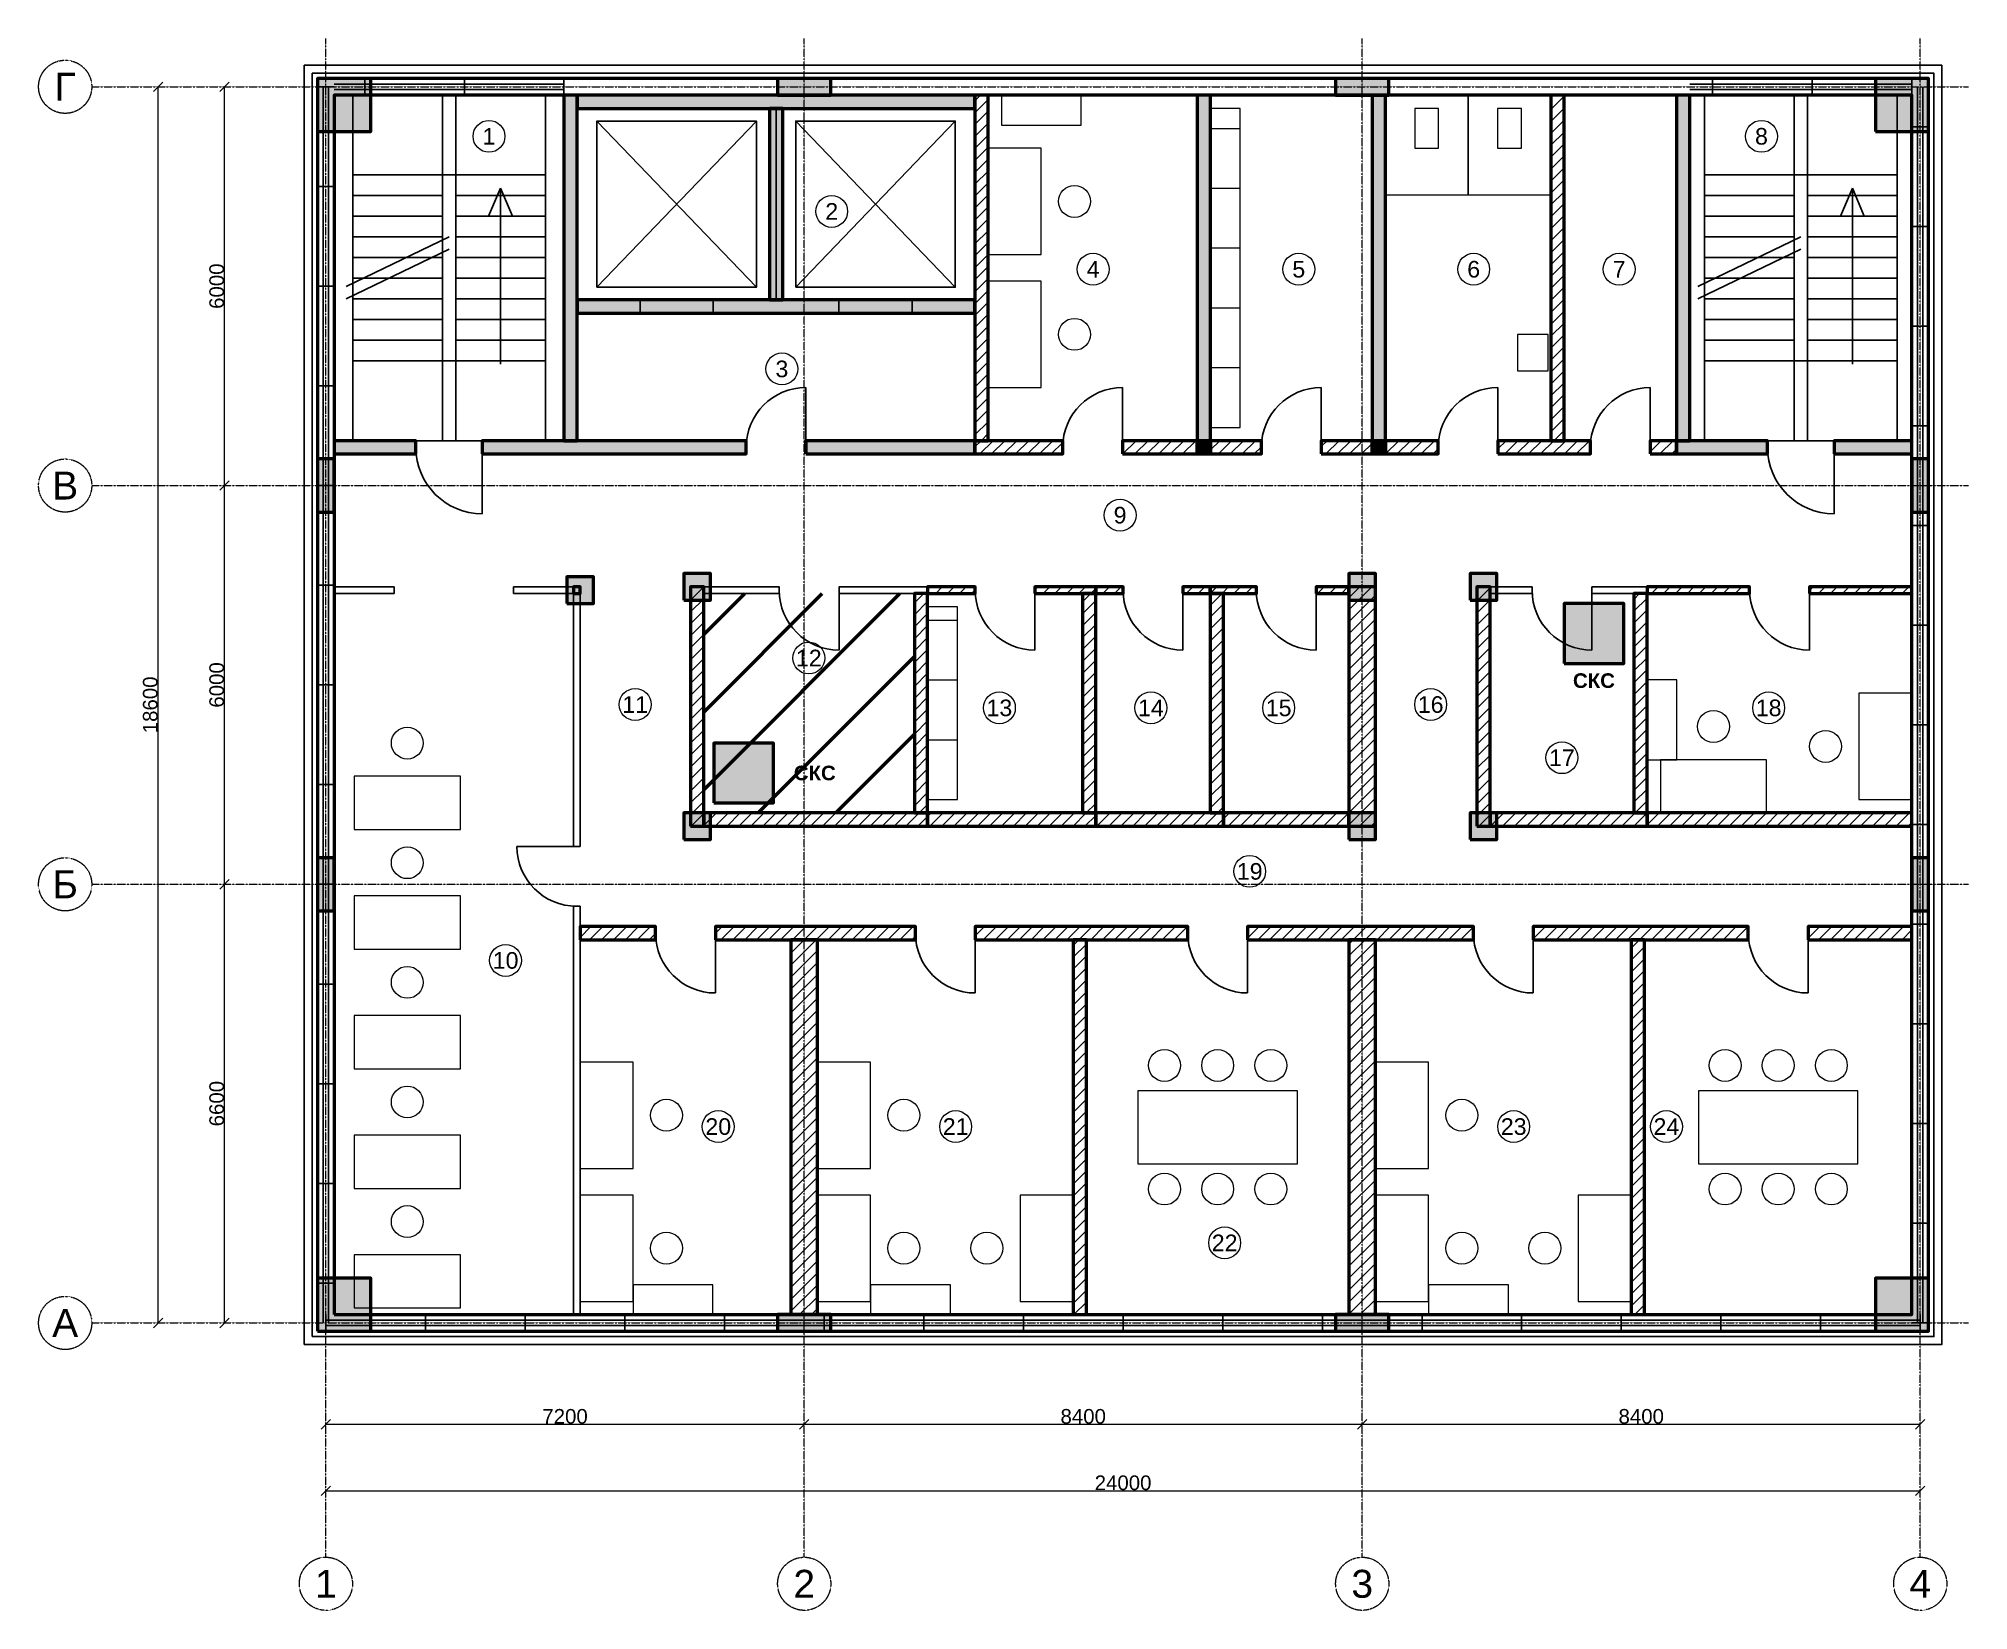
# Model space of a CAD drawing. Header units: millimetres. Extents: x -4325 to 24725, y -4325 to 19325.
import ezdxf
from ezdxf.enums import TextEntityAlignment as Align

# ---------------------------------------------------------------- set-up
doc = ezdxf.new("R2010")
doc.units = ezdxf.units.MM
doc.linetypes.add('CENTER2', pattern=[2.541, 1.587, -0.318, 0.318, -0.318])
for name, color, linetype, lineweight in [('A-ANNO-ROOM', 7, 'CONTINUOUS', 18), ('A-DIMS', 8, 'CONTINUOUS', 13), ('A-DOOR', 3, 'CONTINUOUS', 25), ('A-ELEV', 7, 'CONTINUOUS', 25), ('A-FACADE-PANEL', 8, 'CONTINUOUS', 25), ('A-FURN', 8, 'CONTINUOUS', 18), ('A-GLAZ-RIBBON', 5, 'CONTINUOUS', 25), ('A-GRID', 8, 'CENTER2', 13), ('A-HATCH', 9, 'CONTINUOUS', 9), ('A-OUTLINE', 7, 'CONTINUOUS', 50), ('A-SANI', 8, 'CONTINUOUS', 18), ('A-STAIR', 7, 'CONTINUOUS', 25), ('A-WALL-BLOCK', 9, 'CONTINUOUS', 50), ('A-WALL-GLASS', 4, 'CONTINUOUS', 25), ('A-WALL-RC', 7, 'CONTINUOUS', 50), ('E-SCS-RISER', 1, 'CONTINUOUS', 50), ('E-SERVER-ROOM', 1, 'CONTINUOUS', 50)]:
    doc.layers.add(name, color=color, linetype=linetype, lineweight=lineweight)
doc.styles.add('Arial-Bold', font='arialbd.ttf')
doc.styles.get("Standard").update_dxf_attribs({"font": 'arial.ttf'})

msp = doc.modelspace()

# ---------------------------------------------------------------- hatches: boundary and pattern name
at = {"layer": 'A-HATCH'}
h = msp.add_hatch(dxfattribs=at)
h.set_pattern_fill('ANSI31', scale=40)
h.paths.add_polyline_path([(9769, 13275), (9969, 13275), (9969, 18475), (9969, 18475), (9769, 18475), (9769, 18475)])
h = msp.add_hatch(dxfattribs=at)
h.set_pattern_fill('ANSI31', scale=40)
h.paths.add_polyline_path([(18438, 13275), (18638, 13275), (18638, 18475), (18638, 18475), (18438, 18475), (18438, 18475)])
h = msp.add_hatch(dxfattribs=at)
h.set_pattern_fill('ANSI31', scale=40)
h.paths.add_polyline_path([(9769, 13075), (11092, 13075), (11092, 13275), (9769, 13275)])
h = msp.add_hatch(dxfattribs=at)
h.set_pattern_fill('ANSI31', scale=40)
h.paths.add_polyline_path([(11992, 13075), (13115, 13075), (13115, 13275), (11992, 13275)])
h = msp.add_hatch(dxfattribs=at)
h.set_pattern_fill('ANSI31', scale=40)
h.paths.add_polyline_path([(13315, 13075), (14082, 13075), (14082, 13275), (13315, 13275)])
h = msp.add_hatch(dxfattribs=at)
h.set_pattern_fill('ANSI31', scale=40)
h.paths.add_polyline_path([(14982, 13075), (15748, 13075), (15748, 13275), (14982, 13275)])
h = msp.add_hatch(dxfattribs=at)
h.set_pattern_fill('ANSI31', scale=40)
h.paths.add_polyline_path([(15948, 13075), (16743, 13075), (16743, 13275), (15948, 13275)])
h = msp.add_hatch(dxfattribs=at)
h.set_pattern_fill('ANSI31', scale=40)
h.paths.add_polyline_path([(17643, 13075), (19034, 13075), (19034, 13275), (17643, 13275)])
h = msp.add_hatch(dxfattribs=at)
h.set_pattern_fill('ANSI31', scale=40)
h.paths.add_polyline_path([(19934, 13075), (20330, 13075), (20330, 13275), (19934, 13275)])
h = msp.add_hatch(dxfattribs=at)
h.set_pattern_fill('ANSI31', scale=40)
h.paths.add_polyline_path([(3726, 10975), (3826, 10975), (3826, 11075), (3726, 11075)])
h = msp.add_hatch(dxfattribs=at)
h.set_pattern_fill('ANSI31', scale=40)
h.paths.add_polyline_path([(5489, 7475), (5689, 7475), (5689, 11075), (5489, 11075)])
h = msp.add_hatch(dxfattribs=at)
h.set_pattern_fill('ANSI31', scale=40)
h.paths.add_polyline_path([(9058, 10975), (9774, 10975), (9774, 11075), (9058, 11075)])
h = msp.add_hatch(dxfattribs=at)
h.set_pattern_fill('ANSI31', scale=40)
h.paths.add_polyline_path([(10674, 10975), (11589, 10975), (11589, 11075), (10674, 11075)])
h = msp.add_hatch(dxfattribs=at)
h.set_pattern_fill('ANSI31', scale=40)
h.paths.add_polyline_path([(11589, 10975), (12000, 10975), (12000, 11075), (11589, 11075)])
h = msp.add_hatch(dxfattribs=at)
h.set_pattern_fill('ANSI31', scale=40)
h.paths.add_polyline_path([(12900, 10975), (13312, 10975), (13312, 11075), (12900, 11075)])
h = msp.add_hatch(dxfattribs=at)
h.set_pattern_fill('ANSI31', scale=40)
h.paths.add_polyline_path([(13312, 10975), (14006, 10975), (14006, 11075), (13312, 11075)])
h = msp.add_hatch(dxfattribs=at)
h.set_pattern_fill('ANSI31', scale=40)
h.paths.add_polyline_path([(14906, 10975), (15400, 10975), (15400, 11075), (14906, 11075)])
h = msp.add_hatch(dxfattribs=at)
h.set_pattern_fill('ANSI31', scale=40)
h.paths.add_polyline_path([(15400, 7475), (15800, 7475), (15800, 11075), (15400, 11075)])
h = msp.add_hatch(dxfattribs=at)
h.set_pattern_fill('ANSI31', scale=40)
h.paths.add_polyline_path([(17326, 7475), (17526, 7475), (17526, 11075), (17326, 11075)])
h = msp.add_hatch(dxfattribs=at)
h.set_pattern_fill('ANSI31', scale=40)
h.paths.add_polyline_path([(19888, 10975), (21432, 10975), (21432, 11075), (19888, 11075)])
h = msp.add_hatch(dxfattribs=at)
h.set_pattern_fill('ANSI31', scale=40)
h.paths.add_polyline_path([(22332, 10975), (23875, 10975), (23875, 10975), (23875, 11075), (23875, 11075), (22332, 11075)])
h = msp.add_hatch(dxfattribs=at)
h.set_pattern_fill('ANSI31', scale=40)
h.paths.add_polyline_path([(8858, 7675), (9058, 7675), (9058, 10975), (8858, 10975)])
h = msp.add_hatch(dxfattribs=at)
h.set_pattern_fill('ANSI31', scale=40)
h.paths.add_polyline_path([(11389, 7675), (11589, 7675), (11589, 10975), (11389, 10975)])
h = msp.add_hatch(dxfattribs=at)
h.set_pattern_fill('ANSI31', scale=40)
h.paths.add_polyline_path([(13312, 7675), (13512, 7675), (13512, 10975), (13312, 10975)])
h = msp.add_hatch(dxfattribs=at)
h.set_pattern_fill('ANSI31', scale=40)
h.paths.add_polyline_path([(19688, 7675), (19888, 7675), (19888, 10975), (19688, 10975)])
h = msp.add_hatch(dxfattribs=at)
h.set_pattern_fill('ANSI31', scale=40)
h.paths.add_polyline_path([(5689, 7475), (9058, 7475), (9058, 7675), (5689, 7675)])
h = msp.add_hatch(dxfattribs=at)
h.set_pattern_fill('ANSI31', scale=40)
h.paths.add_polyline_path([(9058, 7475), (11589, 7475), (11589, 7675), (9058, 7675)])
h = msp.add_hatch(dxfattribs=at)
h.set_pattern_fill('ANSI31', scale=40)
h.paths.add_polyline_path([(11589, 7475), (13512, 7475), (13512, 7675), (11589, 7675)])
h = msp.add_hatch(dxfattribs=at)
h.set_pattern_fill('ANSI31', scale=40)
h.paths.add_polyline_path([(13512, 7475), (15400, 7475), (15400, 7675), (13512, 7675)])
h = msp.add_hatch(dxfattribs=at)
h.set_pattern_fill('ANSI31', scale=40)
h.paths.add_polyline_path([(17526, 7475), (19888, 7475), (19888, 7675), (17526, 7675)])
h = msp.add_hatch(dxfattribs=at)
h.set_pattern_fill('ANSI31', scale=40)
h.paths.add_polyline_path([(19888, 7475), (23875, 7475), (23875, 7475), (23875, 7675), (23875, 7675), (19888, 7675)])
h = msp.add_hatch(dxfattribs=at)
h.set_pattern_fill('ANSI31', scale=40)
h.paths.add_polyline_path([(3826, 5765), (4963, 5765), (4963, 5965), (3826, 5965)])
h = msp.add_hatch(dxfattribs=at)
h.set_pattern_fill('ANSI31', scale=40)
h.paths.add_polyline_path([(5863, 5765), (8874, 5765), (8874, 5965), (5863, 5965)])
h = msp.add_hatch(dxfattribs=at)
h.set_pattern_fill('ANSI31', scale=40)
h.paths.add_polyline_path([(9774, 5765), (12974, 5765), (12974, 5965), (9774, 5965)])
h = msp.add_hatch(dxfattribs=at)
h.set_pattern_fill('ANSI31', scale=40)
h.paths.add_polyline_path([(13874, 5765), (17274, 5765), (17274, 5965), (13874, 5965)])
h = msp.add_hatch(dxfattribs=at)
h.set_pattern_fill('ANSI31', scale=40)
h.paths.add_polyline_path([(18174, 5765), (21412, 5765), (21412, 5965), (18174, 5965)])
h = msp.add_hatch(dxfattribs=at)
h.set_pattern_fill('ANSI31', scale=40)
h.paths.add_polyline_path([(22312, 5765), (23875, 5765), (23875, 5765), (23875, 5965), (23875, 5965), (22312, 5965)])
h = msp.add_hatch(dxfattribs=at)
h.set_pattern_fill('ANSI31', scale=40)
h.paths.add_polyline_path([(7000, 125), (7400, 125), (7400, 125), (7400, 5765), (7000, 5765), (7000, 125)])
h = msp.add_hatch(dxfattribs=at)
h.set_pattern_fill('ANSI31', scale=40)
h.paths.add_polyline_path([(11249, 125), (11449, 125), (11449, 125), (11449, 5765), (11249, 5765), (11249, 125)])
h = msp.add_hatch(dxfattribs=at)
h.set_pattern_fill('ANSI31', scale=40)
h.paths.add_polyline_path([(15400, 125), (15800, 125), (15800, 125), (15800, 5765), (15400, 5765), (15400, 125)])
h = msp.add_hatch(dxfattribs=at)
h.set_pattern_fill('ANSI31', scale=40)
h.paths.add_polyline_path([(19649, 125), (19849, 125), (19849, 125), (19849, 5765), (19649, 5765), (19649, 125)])
at = {"layer": 'A-WALL-RC'}
h = msp.add_hatch(color=7, dxfattribs=at)
h.dxf.hatch_style = 1
h.paths.add_polyline_path([(-125, 17925), (675, 17925), (675, 18725), (-125, 18725)])
h = msp.add_hatch(color=7, dxfattribs=at)
h.dxf.hatch_style = 1
h.paths.add_polyline_path([(6800, 18475), (7600, 18475), (7600, 18725), (6800, 18725)])
h = msp.add_hatch(color=7, dxfattribs=at)
h.dxf.hatch_style = 1
h.paths.add_polyline_path([(15200, 18475), (16000, 18475), (16000, 18725), (15200, 18725)])
h = msp.add_hatch(color=7, dxfattribs=at)
h.dxf.hatch_style = 1
h.paths.add_polyline_path([(23325, 17925), (24125, 17925), (24125, 18725), (23325, 18725)])
h = msp.add_hatch(color=7, dxfattribs=at)
h.dxf.hatch_style = 1
h.paths.add_polyline_path([(3584, 13275), (3784, 13275), (3784, 18475), (3784, 18475), (3584, 18475), (3584, 18475)])
h = msp.add_hatch(color=7, dxfattribs=at)
h.dxf.hatch_style = 1
h.paths.add_polyline_path([(3784, 18275), (9769, 18275), (9769, 18475), (9769, 18475), (3784, 18475), (3784, 18475)])
h = msp.add_hatch(color=7, dxfattribs=at)
h.dxf.hatch_style = 1
h.paths.add_polyline_path([(13115, 13275), (13315, 13275), (13315, 18475), (13315, 18475), (13115, 18475), (13115, 18475)])
h = msp.add_hatch(color=7, dxfattribs=at)
h.dxf.hatch_style = 1
h.paths.add_polyline_path([(15748, 13275), (15948, 13275), (15948, 18475), (15948, 18475), (15748, 18475), (15748, 18475)])
h = msp.add_hatch(color=7, dxfattribs=at)
h.dxf.hatch_style = 1
h.paths.add_polyline_path([(20330, 13275), (20530, 13275), (20530, 18475), (20530, 18475), (20330, 18475), (20330, 18475)])
h = msp.add_hatch(color=7, dxfattribs=at)
h.dxf.hatch_style = 1
h.paths.add_polyline_path([(6676, 15395), (6876, 15395), (6876, 18275), (6676, 18275)])
h = msp.add_hatch(color=7, dxfattribs=at)
h.dxf.hatch_style = 1
h.paths.add_polyline_path([(3784, 15195), (9769, 15195), (9769, 15395), (3784, 15395)])
h = msp.add_hatch(color=7, dxfattribs=at)
h.dxf.hatch_style = 1
h.paths.add_polyline_path([(125, 13075), (125, 13075), (1354, 13075), (1354, 13275), (125, 13275), (125, 13275)])
h = msp.add_hatch(color=7, dxfattribs=at)
h.dxf.hatch_style = 1
h.paths.add_polyline_path([(2354, 13075), (6326, 13075), (6326, 13275), (2354, 13275)])
h = msp.add_hatch(color=7, dxfattribs=at)
h.dxf.hatch_style = 1
h.paths.add_polyline_path([(7226, 13075), (9769, 13075), (9769, 13275), (7226, 13275)])
h = msp.add_hatch(color=7, dxfattribs=at)
h.dxf.hatch_style = 1
h.paths.add_polyline_path([(13115, 13075), (13315, 13075), (13315, 13275), (13115, 13275)])
h = msp.add_hatch(color=7, dxfattribs=at)
h.dxf.hatch_style = 1
h.paths.add_polyline_path([(15748, 13075), (15948, 13075), (15948, 13275), (15748, 13275)])
h = msp.add_hatch(color=7, dxfattribs=at)
h.dxf.hatch_style = 1
h.paths.add_polyline_path([(20330, 13075), (21702, 13075), (21702, 13275), (20330, 13275)])
h = msp.add_hatch(color=7, dxfattribs=at)
h.dxf.hatch_style = 1
h.paths.add_polyline_path([(22702, 13075), (23875, 13075), (23875, 13075), (23875, 13275), (23875, 13275), (22702, 13275)])
h = msp.add_hatch(color=7, dxfattribs=at)
h.dxf.hatch_style = 1
h.paths.add_polyline_path([(-125, 12200), (125, 12200), (125, 13000), (-125, 13000)])
h = msp.add_hatch(color=7, dxfattribs=at)
h.dxf.hatch_style = 1
h.paths.add_polyline_path([(23875, 12200), (24125, 12200), (24125, 13000), (23875, 13000)])
h = msp.add_hatch(color=7, dxfattribs=at)
h.dxf.hatch_style = 1
h.paths.add_polyline_path([(3626, 10825), (4026, 10825), (4026, 11225), (3626, 11225)])
h = msp.add_hatch(color=7, dxfattribs=at)
h.dxf.hatch_style = 1
h.paths.add_polyline_path([(5389, 10875), (5789, 10875), (5789, 11275), (5389, 11275)])
h = msp.add_hatch(color=7, dxfattribs=at)
h.dxf.hatch_style = 1
h.paths.add_polyline_path([(15400, 10875), (15800, 10875), (15800, 11275), (15400, 11275)])
h = msp.add_hatch(color=7, dxfattribs=at)
h.dxf.hatch_style = 1
h.paths.add_polyline_path([(17226, 10875), (17626, 10875), (17626, 11275), (17226, 11275)])
h = msp.add_hatch(color=7, dxfattribs=at)
h.dxf.hatch_style = 1
h.paths.add_polyline_path([(5389, 7275), (5789, 7275), (5789, 7675), (5389, 7675)])
h = msp.add_hatch(color=7, dxfattribs=at)
h.dxf.hatch_style = 1
h.paths.add_polyline_path([(15400, 7275), (15800, 7275), (15800, 7675), (15400, 7675)])
h = msp.add_hatch(color=7, dxfattribs=at)
h.dxf.hatch_style = 1
h.paths.add_polyline_path([(17226, 7275), (17626, 7275), (17626, 7675), (17226, 7675)])
h = msp.add_hatch(color=7, dxfattribs=at)
h.dxf.hatch_style = 1
h.paths.add_polyline_path([(-125, 6200), (125, 6200), (125, 7000), (-125, 7000)])
h = msp.add_hatch(color=7, dxfattribs=at)
h.dxf.hatch_style = 1
h.paths.add_polyline_path([(23875, 6200), (24125, 6200), (24125, 7000), (23875, 7000)])
h = msp.add_hatch(color=7, dxfattribs=at)
h.dxf.hatch_style = 1
h.paths.add_polyline_path([(-125, -125), (675, -125), (675, 675), (-125, 675)])
h = msp.add_hatch(color=7, dxfattribs=at)
h.dxf.hatch_style = 1
h.paths.add_polyline_path([(23325, -125), (24125, -125), (24125, 675), (23325, 675)])
h = msp.add_hatch(color=7, dxfattribs=at)
h.dxf.hatch_style = 1
h.paths.add_polyline_path([(6800, -125), (7600, -125), (7600, 125), (6800, 125)])
h = msp.add_hatch(color=7, dxfattribs=at)
h.dxf.hatch_style = 1
h.paths.add_polyline_path([(15200, -125), (16000, -125), (16000, 125), (15200, 125)])
at = {"layer": 'E-SCS-RISER'}
h = msp.add_hatch(color=7, dxfattribs=at)
h.dxf.hatch_style = 1
h.paths.add_polyline_path([(18638, 9925), (19538, 9925), (19538, 10825), (18638, 10825)])
h = msp.add_hatch(color=7, dxfattribs=at)
h.dxf.hatch_style = 1
h.paths.add_polyline_path([(5839, 7825), (6739, 7825), (6739, 8725), (5839, 8725)])
at = {"layer": 'E-SERVER-ROOM'}
h = msp.add_hatch(dxfattribs=at)
h.set_pattern_fill('ANSI31', scale=260)
h.paths.add_polyline_path([(5689, 7675), (8858, 7675), (8858, 10975), (5689, 10975)])

# ---------------------------------------------------------------- linework, layer by layer
at = {"layer": 'A-ANNO-ROOM'}
for centre in [(2455, 17855), (21610, 17855), (7614, 16725), (11549, 15855), (14645, 15855), (17278, 15855), (19468, 15855), (6864, 14355), (11955, 12155), (7269, 10005), (4656, 9305), (10138, 9255), (12419, 9255), (14342, 9255), (16630, 9305), (21718, 9255), (18606, 8505), (13906, 6795), (2705, 5455), (5906, 2955), (9480, 2955), (17880, 2955), (20179, 2955), (13529, 1205)]:
    msp.add_circle(centre, 240, dxfattribs=at)
at = {"layer": 'A-DIMS'}
for p, q in [((-2596, 18529), (-2454, 18671)), ((-2525, 0), (-2525, 18600)), ((-1596, 18529), (-1454, 18671)), ((-1525, 12600), (-1525, 18600)), ((-1596, 12529), (-1454, 12671)), ((-1596, 12529), (-1454, 12671)), ((-1525, 6600), (-1525, 12600)), ((-1596, 6529), (-1454, 6671)), ((-1596, 6529), (-1454, 6671)), ((-1525, 0), (-1525, 6600)), ((-2596, -71), (-2454, 71)), ((-1596, -71), (-1454, 71)), ((-71, -1596), (71, -1454)), ((0, -1525), (7200, -1525)), ((7129, -1596), (7271, -1454)), ((7129, -1596), (7271, -1454)), ((7200, -1525), (15600, -1525)), ((15529, -1596), (15671, -1454)), ((15529, -1596), (15671, -1454)), ((15600, -1525), (24000, -1525)), ((23929, -1596), (24071, -1454)), ((-71, -2596), (71, -2454)), ((0, -2525), (24000, -2525)), ((23929, -2596), (24071, -2454))]:
    msp.add_line(p, q, dxfattribs=at)
at = {"layer": 'A-DOOR'}
for p, q in [((4730, 15195), (4730, 15395)), ((5830, 15195), (5830, 15395)), ((7723, 15195), (7723, 15395)), ((8823, 15195), (8823, 15395)), ((7226, 13175), (7226, 14075)), ((11992, 13175), (11992, 14075)), ((14982, 13175), (14982, 14075)), ((17643, 13175), (17643, 14075)), ((19934, 13175), (19934, 14075)), ((1354, 13075), (1354, 13275)), ((2354, 13075), (2354, 13275)), ((2354, 13175), (2354, 12175)), ((6326, 13075), (6326, 13275)), ((7226, 13075), (7226, 13275)), ((11092, 13075), (11092, 13275)), ((11992, 13075), (11992, 13275)), ((14082, 13075), (14082, 13275)), ((14982, 13075), (14982, 13275)), ((16743, 13075), (16743, 13275)), ((17643, 13075), (17643, 13275)), ((19034, 13075), (19034, 13275)), ((19934, 13075), (19934, 13275)), ((21702, 13075), (21702, 13275)), ((22702, 13075), (22702, 13275)), ((22702, 13175), (22702, 12175)), ((1026, 10975), (1026, 11075)), ((2826, 10975), (2826, 11075)), ((6824, 10975), (6824, 11075)), ((7724, 10975), (7724, 11075)), ((9774, 10975), (9774, 11075)), ((10674, 10975), (10674, 11075)), ((12000, 10975), (12000, 11075)), ((12900, 10975), (12900, 11075)), ((14006, 10975), (14006, 11075)), ((14906, 10975), (14906, 11075)), ((18157, 10975), (18157, 11075)), ((19057, 10975), (19057, 11075)), ((21432, 10975), (21432, 11075)), ((22332, 10975), (22332, 11075)), ((7724, 11025), (7724, 10125)), ((10674, 11025), (10674, 10125)), ((12900, 11025), (12900, 10125)), ((14906, 11025), (14906, 10125)), ((19057, 11025), (19057, 10125)), ((22332, 11025), (22332, 10125)), ((3776, 7170), (2876, 7170)), ((3726, 7170), (3826, 7170)), ((3726, 6270), (3826, 6270)), ((4963, 5765), (4963, 5965)), ((5863, 5765), (5863, 5965)), ((5863, 5865), (5863, 4965)), ((8874, 5765), (8874, 5965)), ((9774, 5765), (9774, 5965)), ((9774, 5865), (9774, 4965)), ((12974, 5765), (12974, 5965)), ((13874, 5765), (13874, 5965)), ((13874, 5865), (13874, 4965)), ((17274, 5765), (17274, 5965)), ((18174, 5765), (18174, 5965)), ((18174, 5865), (18174, 4965)), ((21412, 5765), (21412, 5965)), ((22312, 5765), (22312, 5965)), ((22312, 5865), (22312, 4965))]:
    msp.add_line(p, q, dxfattribs=at)
for centre, radius, start, end in [((7226, 13175), 900, 90, 180), ((11992, 13175), 900, 90, 180), ((14982, 13175), 900, 90, 180), ((17643, 13175), 900, 90, 180), ((19934, 13175), 900, 90, 180), ((2354, 13175), 1000, 180, -90), ((22702, 13175), 1000, 180, -90), ((7724, 11025), 900, 180, -90), ((10674, 11025), 900, 180, -90), ((12900, 11025), 900, 180, -90), ((14906, 11025), 900, 180, -90), ((19057, 11025), 900, 180, -90), ((22332, 11025), 900, 180, -90), ((3776, 7170), 900, 180, -90), ((5863, 5865), 900, 180, -90), ((9774, 5865), 900, 180, -90), ((13874, 5865), 900, 180, -90), ((18174, 5865), 900, 180, -90), ((22312, 5865), 900, 180, -90)]:
    msp.add_arc(centre, radius, start, end, dxfattribs=at)
at = {"layer": 'A-ELEV'}
for p, q in [((4080, 15585), (6480, 18085)), ((4080, 18085), (6480, 15585)), ((6776, 15395), (6776, 18275)), ((7073, 15585), (9473, 18085)), ((7073, 18085), (9473, 15585))]:
    msp.add_line(p, q, dxfattribs=at)
for points in [[(4080, 15585), (6480, 15585), (6480, 18085), (4080, 18085)], [(7073, 15585), (9473, 15585), (9473, 18085), (7073, 18085)]]:
    msp.add_lwpolyline(points, close=True, dxfattribs=at)
at = {"layer": 'A-FACADE-PANEL'}
for points in [[(-325, -325), (24325, -325), (24325, 18925), (-325, 18925)], [(-205, -205), (24205, -205), (24205, 18805), (-205, 18805)]]:
    msp.add_lwpolyline(points, close=True, dxfattribs=at)
at = {"layer": 'A-FURN'}
for p, q in [((13315, 17975), (13765, 17975)), ((13315, 17075), (13765, 17075)), ((13315, 16175), (13765, 16175)), ((13315, 15275), (13765, 15275)), ((13315, 14375), (13765, 14375)), ((9058, 10575), (9508, 10575)), ((9058, 9675), (9508, 9675)), ((9058, 8775), (9508, 8775))]:
    msp.add_line(p, q, dxfattribs=at)
for points in [[(10169, 18025), (11369, 18025), (11369, 18475), (10169, 18475)], [(13315, 13475), (13765, 13475), (13765, 18275), (13315, 18275)], [(9969, 16075), (10769, 16075), (10769, 17675), (9969, 17675)], [(9969, 14075), (10769, 14075), (10769, 15675), (9969, 15675)], [(9058, 7875), (9508, 7875), (9508, 10775), (9058, 10775)], [(19888, 8475), (20338, 8475), (20338, 9675), (19888, 9675)], [(23075, 7875), (23875, 7875), (23875, 9475), (23075, 9475)], [(20088, 7675), (21688, 7675), (21688, 8475), (20088, 8475)], [(425, 7425), (2025, 7425), (2025, 8225), (425, 8225)], [(425, 5625), (2025, 5625), (2025, 6425), (425, 6425)], [(425, 3825), (2025, 3825), (2025, 4625), (425, 4625)], [(3826, 2325), (4626, 2325), (4626, 3925), (3826, 3925)], [(7400, 2325), (8200, 2325), (8200, 3925), (7400, 3925)], [(15800, 2325), (16600, 2325), (16600, 3925), (15800, 3925)], [(12224, 2395), (14624, 2395), (14624, 3495), (12224, 3495)], [(20662, 2395), (23062, 2395), (23062, 3495), (20662, 3495)], [(425, 2025), (2025, 2025), (2025, 2825), (425, 2825)], [(3826, 325), (4626, 325), (4626, 1925), (3826, 1925)], [(7400, 325), (8200, 325), (8200, 1925), (7400, 1925)], [(10449, 325), (11249, 325), (11249, 1925), (10449, 1925)], [(15800, 325), (16600, 325), (16600, 1925), (15800, 1925)], [(18849, 325), (19649, 325), (19649, 1925), (18849, 1925)], [(425, 225), (2025, 225), (2025, 1025), (425, 1025)], [(4626, 125), (5826, 125), (5826, 575), (4626, 575)], [(8200, 125), (9400, 125), (9400, 575), (8200, 575)], [(16600, 125), (17800, 125), (17800, 575), (16600, 575)]]:
    msp.add_lwpolyline(points, close=True, dxfattribs=at)
for centre in [(11269, 16875), (11269, 14875), (20888, 8975), (1225, 8725), (22575, 8675), (1225, 6925), (1225, 5125), (12624, 3875), (13424, 3875), (14224, 3875), (21062, 3875), (21862, 3875), (22662, 3875), (1225, 3325), (5126, 3125), (8700, 3125), (17100, 3125), (12624, 2015), (13424, 2015), (14224, 2015), (21062, 2015), (21862, 2015), (22662, 2015), (1225, 1525), (5126, 1125), (8700, 1125), (9949, 1125), (17100, 1125), (18349, 1125)]:
    msp.add_circle(centre, 240, dxfattribs=at)
at = {"layer": 'A-GLAZ-RIBBON'}
for p, q in [((125, 18600), (-125, 18600)), ((-40, 18600), (-40, 0)), ((40, 18600), (40, 0)), ((3584, 18640), (125, 18640)), ((584, 18475), (584, 18725)), ((2084, 18475), (2084, 18725)), ((3584, 18475), (3584, 18725)), ((23875, 18640), (20530, 18640)), ((20875, 18475), (20875, 18725)), ((22375, 18475), (22375, 18725)), ((23875, 18475), (23875, 18725)), ((23960, 0), (23960, 18600)), ((24040, 0), (24040, 18600)), ((3584, 18560), (125, 18560)), ((23875, 18560), (20530, 18560)), ((23875, 18000), (24125, 18000)), ((125, 17100), (-125, 17100)), ((23875, 16500), (24125, 16500)), ((125, 15600), (-125, 15600)), ((23875, 15000), (24125, 15000)), ((125, 14100), (-125, 14100)), ((23875, 13500), (24125, 13500)), ((125, 12600), (-125, 12600)), ((23875, 12000), (24125, 12000)), ((125, 11100), (-125, 11100)), ((23875, 10500), (24125, 10500)), ((125, 9600), (-125, 9600)), ((23875, 9000), (24125, 9000)), ((125, 8100), (-125, 8100)), ((23875, 7500), (24125, 7500)), ((125, 6600), (-125, 6600)), ((23875, 6000), (24125, 6000)), ((125, 5100), (-125, 5100)), ((23875, 4500), (24125, 4500)), ((125, 3600), (-125, 3600)), ((23875, 3000), (24125, 3000)), ((125, 2100), (-125, 2100)), ((23875, 1500), (24125, 1500)), ((125, 600), (-125, 600)), ((0, 125), (0, -125)), ((0, 40), (24000, 40)), ((1500, 125), (1500, -125)), ((3000, 125), (3000, -125)), ((4500, 125), (4500, -125)), ((6000, 125), (6000, -125)), ((7500, 125), (7500, -125)), ((9000, 125), (9000, -125)), ((10500, 125), (10500, -125)), ((12000, 125), (12000, -125)), ((13500, 125), (13500, -125)), ((15000, 125), (15000, -125)), ((16500, 125), (16500, -125)), ((18000, 125), (18000, -125)), ((19500, 125), (19500, -125)), ((21000, 125), (21000, -125)), ((22500, 125), (22500, -125)), ((23875, 0), (24125, 0)), ((24000, 125), (24000, -125)), ((0, -40), (24000, -40))]:
    msp.add_line(p, q, dxfattribs=at)
at = {"layer": 'A-GRID'}
for p, q in [((0, -3525), (0, 19325)), ((7200, -3525), (7200, 19325)), ((15600, -3525), (15600, 19325)), ((24000, -3525), (24000, 19325)), ((-3525, 18600), (24725, 18600)), ((-3525, 12600), (24725, 12600)), ((-3525, 6600), (24725, 6600)), ((-3525, 0), (24725, 0))]:
    msp.add_line(p, q, dxfattribs=at)
for centre in [(-3925, 18600), (-3925, 12600), (-3925, 6600), (-3925, 0), (0, -3925), (7200, -3925), (15600, -3925), (24000, -3925)]:
    msp.add_circle(centre, 400, dxfattribs=at)
at = {"layer": 'A-OUTLINE'}
for points in [[(-125, -125), (24125, -125), (24125, 18725), (-125, 18725)], [(125, 125), (23875, 125), (23875, 18475), (125, 18475)]]:
    msp.add_lwpolyline(points, close=True, dxfattribs=at)
at = {"layer": 'A-SANI'}
for points in [[(15948, 16975), (17193, 16975), (17193, 18475), (15948, 18475)], [(17193, 16975), (18438, 16975), (18438, 18475), (17193, 18475)], [(16390, 17675), (16750, 17675), (16750, 18275), (16390, 18275)], [(17636, 17675), (17996, 17675), (17996, 18275), (17636, 18275)], [(17938, 14325), (18398, 14325), (18398, 14875), (17938, 14875)]]:
    msp.add_lwpolyline(points, close=True, dxfattribs=at)
at = {"layer": 'A-STAIR'}
for p, q in [((404, 17275), (1754, 17275)), ((404, 17275), (3304, 17275)), ((1954, 17275), (3304, 17275)), ((20752, 17275), (22102, 17275)), ((20752, 17275), (23652, 17275)), ((22302, 17275), (23652, 17275)), ((404, 16964), (1754, 16964)), ((1954, 16964), (3304, 16964)), ((2630, 17075), (2450, 16655)), ((2630, 14425), (2630, 17075)), ((2630, 17075), (2810, 16655)), ((20752, 16964), (22102, 16964)), ((22302, 16964), (23652, 16964)), ((22978, 17075), (22798, 16655)), ((22978, 14425), (22978, 17075)), ((22978, 17075), (23158, 16655)), ((404, 16653), (1754, 16653)), ((1954, 16653), (3304, 16653)), ((20752, 16653), (22102, 16653)), ((22302, 16653), (23652, 16653)), ((304, 15595), (1854, 16342)), ((404, 16342), (1754, 16342)), ((1954, 16342), (3304, 16342)), ((20652, 15595), (22202, 16342)), ((20752, 16342), (22102, 16342)), ((22302, 16342), (23652, 16342)), ((304, 15408), (1854, 16155)), ((404, 16031), (1754, 16031)), ((1954, 16031), (3304, 16031)), ((20652, 15408), (22202, 16155)), ((20752, 16031), (22102, 16031)), ((22302, 16031), (23652, 16031)), ((404, 15719), (1754, 15719)), ((1954, 15719), (3304, 15719)), ((20752, 15719), (22102, 15719)), ((22302, 15719), (23652, 15719)), ((404, 15408), (1754, 15408)), ((1954, 15408), (3304, 15408)), ((20752, 15408), (22102, 15408)), ((22302, 15408), (23652, 15408)), ((404, 15097), (1754, 15097)), ((1954, 15097), (3304, 15097)), ((20752, 15097), (22102, 15097)), ((22302, 15097), (23652, 15097)), ((404, 14786), (1754, 14786)), ((1954, 14786), (3304, 14786)), ((20752, 14786), (22102, 14786)), ((22302, 14786), (23652, 14786)), ((404, 14475), (3304, 14475)), ((20752, 14475), (23652, 14475))]:
    msp.add_line(p, q, dxfattribs=at)
for points in [[(404, 13275), (1754, 13275), (1754, 18475), (404, 18475)], [(1754, 13275), (1954, 13275), (1954, 18475), (1754, 18475)], [(1954, 13275), (3304, 13275), (3304, 18475), (1954, 18475)], [(20752, 13275), (22102, 13275), (22102, 18475), (20752, 18475)], [(22102, 13275), (22302, 13275), (22302, 18475), (22102, 18475)], [(22302, 13275), (23652, 13275), (23652, 18475), (22302, 18475)]]:
    msp.add_lwpolyline(points, close=True, dxfattribs=at)
at = {"layer": 'A-WALL-BLOCK'}
for points in [[(9769, 13275), (9969, 13275), (9969, 18475), (9969, 18475), (9769, 18475), (9769, 18475)], [(18438, 13275), (18638, 13275), (18638, 18475), (18638, 18475), (18438, 18475), (18438, 18475)], [(9769, 13075), (11092, 13075), (11092, 13275), (9769, 13275)], [(11992, 13075), (13115, 13075), (13115, 13275), (11992, 13275)], [(13315, 13075), (14082, 13075), (14082, 13275), (13315, 13275)], [(14982, 13075), (15748, 13075), (15748, 13275), (14982, 13275)], [(15948, 13075), (16743, 13075), (16743, 13275), (15948, 13275)], [(17643, 13075), (19034, 13075), (19034, 13275), (17643, 13275)], [(19934, 13075), (20330, 13075), (20330, 13275), (19934, 13275)], [(3726, 10975), (3826, 10975), (3826, 11075), (3726, 11075)], [(5489, 7475), (5689, 7475), (5689, 11075), (5489, 11075)], [(9058, 10975), (9774, 10975), (9774, 11075), (9058, 11075)], [(10674, 10975), (11589, 10975), (11589, 11075), (10674, 11075)], [(11589, 10975), (12000, 10975), (12000, 11075), (11589, 11075)], [(12900, 10975), (13312, 10975), (13312, 11075), (12900, 11075)], [(13312, 10975), (14006, 10975), (14006, 11075), (13312, 11075)], [(14906, 10975), (15400, 10975), (15400, 11075), (14906, 11075)], [(15400, 7475), (15800, 7475), (15800, 11075), (15400, 11075)], [(17326, 7475), (17526, 7475), (17526, 11075), (17326, 11075)], [(19888, 10975), (21432, 10975), (21432, 11075), (19888, 11075)], [(22332, 10975), (23875, 10975), (23875, 10975), (23875, 11075), (23875, 11075), (22332, 11075)], [(8858, 7675), (9058, 7675), (9058, 10975), (8858, 10975)], [(11389, 7675), (11589, 7675), (11589, 10975), (11389, 10975)], [(13312, 7675), (13512, 7675), (13512, 10975), (13312, 10975)], [(19688, 7675), (19888, 7675), (19888, 10975), (19688, 10975)], [(5689, 7475), (9058, 7475), (9058, 7675), (5689, 7675)], [(9058, 7475), (11589, 7475), (11589, 7675), (9058, 7675)], [(11589, 7475), (13512, 7475), (13512, 7675), (11589, 7675)], [(13512, 7475), (15400, 7475), (15400, 7675), (13512, 7675)], [(17526, 7475), (19888, 7475), (19888, 7675), (17526, 7675)], [(19888, 7475), (23875, 7475), (23875, 7475), (23875, 7675), (23875, 7675), (19888, 7675)], [(3826, 5765), (4963, 5765), (4963, 5965), (3826, 5965)], [(5863, 5765), (8874, 5765), (8874, 5965), (5863, 5965)], [(9774, 5765), (12974, 5765), (12974, 5965), (9774, 5965)], [(13874, 5765), (17274, 5765), (17274, 5965), (13874, 5965)], [(18174, 5765), (21412, 5765), (21412, 5965), (18174, 5965)], [(22312, 5765), (23875, 5765), (23875, 5765), (23875, 5965), (23875, 5965), (22312, 5965)], [(7000, 125), (7400, 125), (7400, 125), (7400, 5765), (7000, 5765), (7000, 125)], [(11249, 125), (11449, 125), (11449, 125), (11449, 5765), (11249, 5765), (11249, 125)], [(15400, 125), (15800, 125), (15800, 125), (15800, 5765), (15400, 5765), (15400, 125)], [(19649, 125), (19849, 125), (19849, 125), (19849, 5765), (19649, 5765), (19649, 125)]]:
    msp.add_lwpolyline(points, close=True, dxfattribs=at)
at = {"layer": 'A-WALL-GLASS'}
for points in [[(125, 10975), (125, 10975), (1026, 10975), (1026, 11075), (125, 11075), (125, 11075)], [(2826, 10975), (3726, 10975), (3726, 11075), (2826, 11075)], [(5689, 10975), (6824, 10975), (6824, 11075), (5689, 11075)], [(7724, 10975), (9058, 10975), (9058, 11075), (7724, 11075)], [(17526, 10975), (18157, 10975), (18157, 11075), (17526, 11075)], [(19057, 10975), (19888, 10975), (19888, 11075), (19057, 11075)], [(3726, 7170), (3826, 7170), (3826, 10975), (3726, 10975)], [(3726, 125), (3826, 125), (3826, 125), (3826, 6270), (3726, 6270), (3726, 125)]]:
    msp.add_lwpolyline(points, close=True, dxfattribs=at)
at = {"layer": 'A-WALL-RC'}
for points in [[(-125, 17925), (675, 17925), (675, 18725), (-125, 18725)], [(6800, 18475), (7600, 18475), (7600, 18725), (6800, 18725)], [(15200, 18475), (16000, 18475), (16000, 18725), (15200, 18725)], [(23325, 17925), (24125, 17925), (24125, 18725), (23325, 18725)], [(3584, 13275), (3784, 13275), (3784, 18475), (3784, 18475), (3584, 18475), (3584, 18475)], [(3784, 18275), (9769, 18275), (9769, 18475), (9769, 18475), (3784, 18475), (3784, 18475)], [(13115, 13275), (13315, 13275), (13315, 18475), (13315, 18475), (13115, 18475), (13115, 18475)], [(15748, 13275), (15948, 13275), (15948, 18475), (15948, 18475), (15748, 18475), (15748, 18475)], [(20330, 13275), (20530, 13275), (20530, 18475), (20530, 18475), (20330, 18475), (20330, 18475)], [(6676, 15395), (6876, 15395), (6876, 18275), (6676, 18275)], [(3784, 15195), (9769, 15195), (9769, 15395), (3784, 15395)], [(125, 13075), (125, 13075), (1354, 13075), (1354, 13275), (125, 13275), (125, 13275)], [(2354, 13075), (6326, 13075), (6326, 13275), (2354, 13275)], [(7226, 13075), (9769, 13075), (9769, 13275), (7226, 13275)], [(13115, 13075), (13315, 13075), (13315, 13275), (13115, 13275)], [(15748, 13075), (15948, 13075), (15948, 13275), (15748, 13275)], [(20330, 13075), (21702, 13075), (21702, 13275), (20330, 13275)], [(22702, 13075), (23875, 13075), (23875, 13075), (23875, 13275), (23875, 13275), (22702, 13275)], [(-125, 12200), (125, 12200), (125, 13000), (-125, 13000)], [(23875, 12200), (24125, 12200), (24125, 13000), (23875, 13000)], [(3626, 10825), (4026, 10825), (4026, 11225), (3626, 11225)], [(5389, 10875), (5789, 10875), (5789, 11275), (5389, 11275)], [(15400, 10875), (15800, 10875), (15800, 11275), (15400, 11275)], [(17226, 10875), (17626, 10875), (17626, 11275), (17226, 11275)], [(5389, 7275), (5789, 7275), (5789, 7675), (5389, 7675)], [(15400, 7275), (15800, 7275), (15800, 7675), (15400, 7675)], [(17226, 7275), (17626, 7275), (17626, 7675), (17226, 7675)], [(-125, 6200), (125, 6200), (125, 7000), (-125, 7000)], [(23875, 6200), (24125, 6200), (24125, 7000), (23875, 7000)], [(-125, -125), (675, -125), (675, 675), (-125, 675)], [(23325, -125), (24125, -125), (24125, 675), (23325, 675)], [(6800, -125), (7600, -125), (7600, 125), (6800, 125)], [(15200, -125), (16000, -125), (16000, 125), (15200, 125)]]:
    msp.add_lwpolyline(points, close=True, dxfattribs=at)
at = {"layer": 'E-SCS-RISER'}
for points in [[(18638, 9925), (19538, 9925), (19538, 10825), (18638, 10825)], [(5839, 7825), (6739, 7825), (6739, 8725), (5839, 8725)]]:
    msp.add_lwpolyline(points, close=True, dxfattribs=at)

# ---------------------------------------------------------------- texts
at = {"layer": 'A-ANNO-ROOM'}
for s, p in [('1', (2455, 17855)), ('8', (21610, 17855)), ('2', (7614, 16725)), ('4', (11549, 15855)), ('5', (14645, 15855)), ('6', (17278, 15855)), ('7', (19468, 15855)), ('3', (6864, 14355)), ('9', (11955, 12155)), ('12', (7269, 10005)), ('11', (4656, 9305)), ('13', (10138, 9255)), ('14', (12419, 9255)), ('15', (14342, 9255)), ('16', (16630, 9305)), ('18', (21718, 9255)), ('17', (18606, 8505)), ('19', (13906, 6795)), ('10', (2705, 5455)), ('20', (5906, 2955)), ('21', (9480, 2955)), ('23', (17880, 2955)), ('24', (20179, 2955)), ('22', (13529, 1205))]:
    msp.add_text(s, height=250, dxfattribs=at).set_placement(p, align=Align.MIDDLE_CENTER)
at = {"layer": 'A-DIMS'}
for s, p in [('6000', (-1645, 15600)), ('6000', (-1645, 9600)), ('18600', (-2645, 9300)), ('6600', (-1645, 3300))]:
    msp.add_text(s, height=220, rotation=90, dxfattribs=at).set_placement(p, align=Align.MIDDLE_CENTER)
for s, p in [('7200', (3600, -1405)), ('8400', (11400, -1405)), ('8400', (19800, -1405)), ('24000', (12000, -2405))]:
    msp.add_text(s, height=220, dxfattribs=at).set_placement(p, align=Align.MIDDLE_CENTER)
at = {"layer": 'A-GRID'}
for s, p in [('Г', (-3925, 18600)), ('В', (-3925, 12600)), ('Б', (-3925, 6600)), ('А', (-3925, 0)), ('1', (0, -3925)), ('2', (7200, -3925)), ('3', (15600, -3925)), ('4', (24000, -3925))]:
    msp.add_text(s, height=420, dxfattribs=at).set_placement(p, align=Align.MIDDLE_CENTER)
at = {"layer": 'E-SCS-RISER', "style": 'Arial-Bold'}
for p in [(19088, 9665), (7359, 8275)]:
    msp.add_text('СКС', height=220, dxfattribs=at).set_placement(p, align=Align.MIDDLE_CENTER)

doc.saveas('drawing.dxf')
